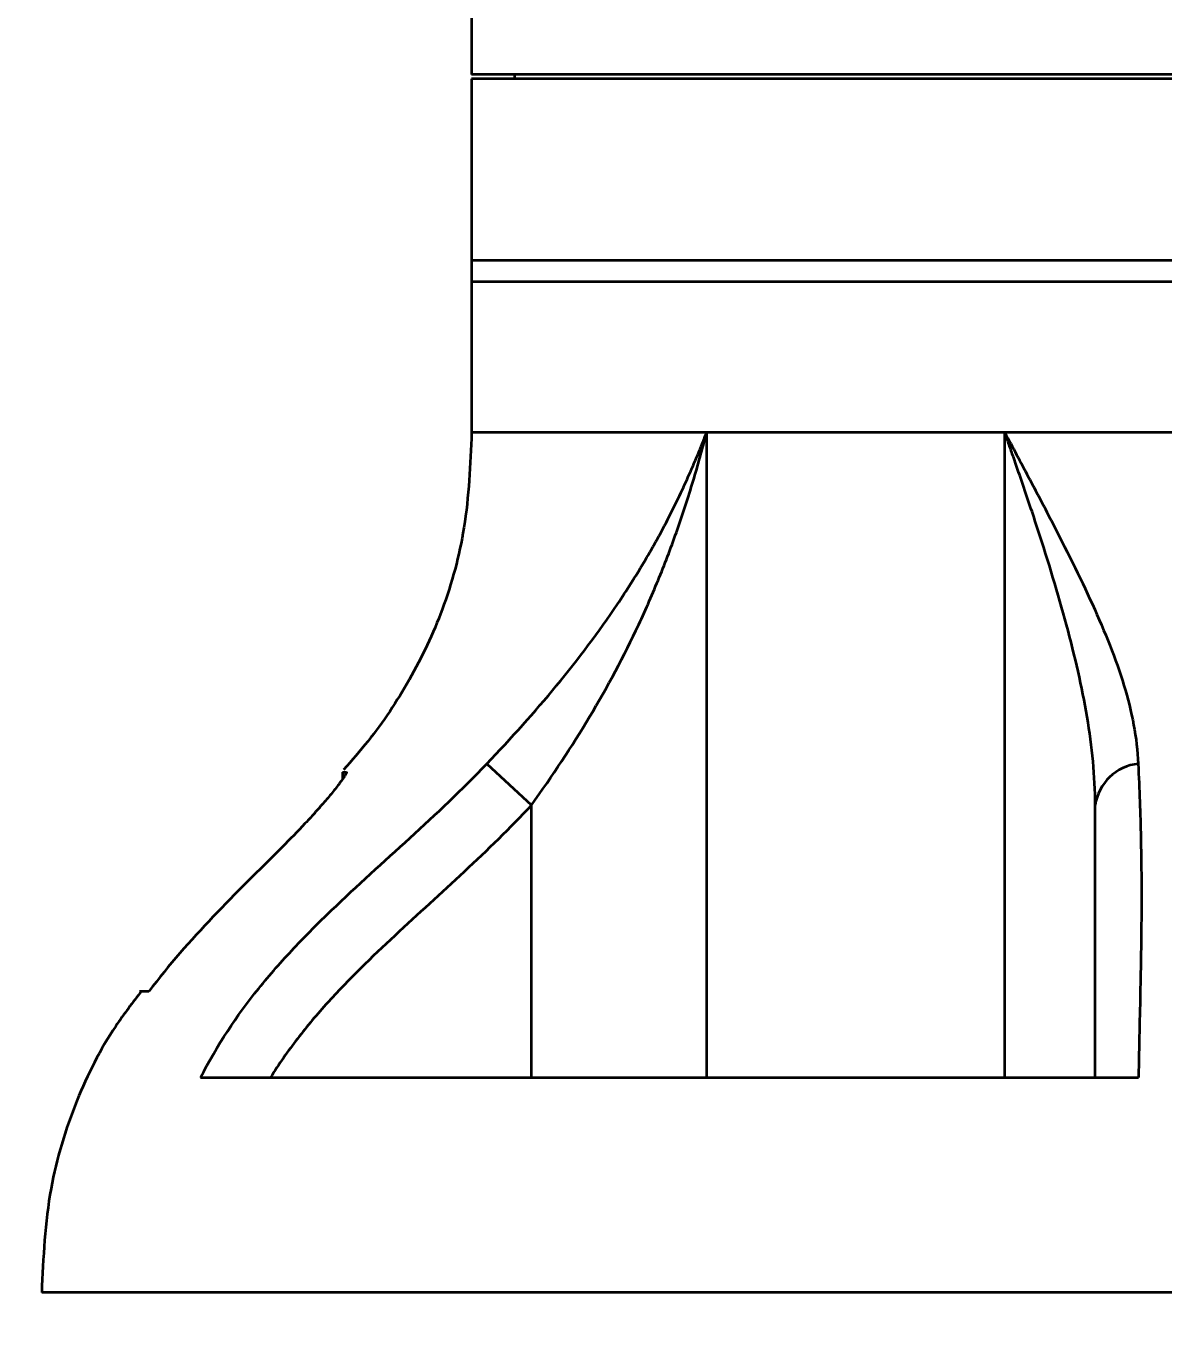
# Model space of a CAD drawing. Header units: millimetres. Extents: x 116 to 166, y 85 to 196.
# Drawn here: x 146.68 to 151.97, y 91.34 to 97.41 of the extents above; entities that cross this region are included whole.
import ezdxf

# ---------------------------------------------------------------- set-up
doc = ezdxf.new("R2010")
doc.units = ezdxf.units.MM
doc.layers.add('SLD-0', color=179, linetype='Continuous')
doc.layers.add('标注层', color=7, linetype='Continuous')
doc.styles.add('SLDTEXTSTYLE1', font='GOTHIC.TTF', dxfattribs={"width": 0.79431})
doc.styles.add('SLDTEXTSTYLE2', font='GOTHIC.TTF', dxfattribs={"width": 0.913})
doc.dimstyles.new('SLDDIMSTYLE0', dxfattribs={"dimtxt": 2.5, "dimasz": 3.5, "dimexe": 0, "dimexo": 0.0625, "dimgap": 0.625, "dimtad": 2, "dimlfac": 10, "dimrnd": 1e-09, "dimzin": 12, "dimdsep": 46, "dimtxsty": 'SLDTEXTSTYLE1', "dimblk1": 'NONE', "dimblk2": 'NONE', "dimsah": 1, "dimcen": 0.09, "dimadec": 0, "dimazin": 3, "dimtfac": 1, "dimtofl": 0, "dimtmove": 0, "dimatfit": 3, "dimldrblk": 'NONE', "dimfxl": 0, "dimfrac": 2, "dimtolj": 1, "dimtzin": 12, "dimarcsym": 0})

# ---------------------------------------------------------------- blocks, each defined once
blk = doc.blocks.new('_D_6')
at = {"layer": '标注层'}
for p, q in [((140.2384, 108.0369), (140.2384, 85.2751)), ((154.6534, 93.8219), (154.6534, 85.2751)), ((154.6534, 85.7751), (140.2384, 85.7751))]:
    blk.add_line(p, q, dxfattribs=at)
for points in [[(140.2384, 85.7751), (142.2384, 85.5251), (142.2384, 86.0251)], [(154.6534, 85.7751), (152.6534, 86.0251), (152.6534, 85.5251)]]:
    blk.add_solid(points, dxfattribs=at)
at = {"layer": '标注层', "insert": (143.1386, 88.9978), "char_height": 2.5, "attachment_point": 1, "style": 'SLDTEXTSTYLE2'}
blk.add_mtext('144.15', dxfattribs=at)
blk = doc.blocks.new('_NONE')
blk = doc.blocks.new('_D_7')
at = {"layer": '标注层'}
for p, q in [((144.1084, 103.5369), (127.9527, 103.5369)), ((128.4527, 103.5369), (128.4527, 91.5219)), ((146.2534, 91.5219), (127.9527, 91.5219))]:
    blk.add_line(p, q, dxfattribs=at)
for points in [[(128.4527, 103.5369), (128.2027, 101.5369), (128.7027, 101.5369)], [(128.4527, 91.5219), (128.7027, 93.5219), (128.2027, 93.5219)]]:
    blk.add_solid(points, dxfattribs=at)
at = {"layer": '标注层', "insert": (125.23, 93.2221), "char_height": 2.5, "attachment_point": 1, "rotation": 90, "style": 'SLDTEXTSTYLE2'}
blk.add_mtext('120.15', dxfattribs=at)

msp = doc.modelspace()

# ---------------------------------------------------------------- linework, layer by layer
at = {"layer": 'SLD-0', "color": 179, "linetype": 'Continuous', "lineweight": 35}
for p, q in [((148.7534, 97.6369), (148.7534, 97.1869)), ((160.5534, 97.1869), (148.7534, 97.1869)), ((148.7534, 97.1669), (148.7534, 96.3219)), ((160.5534, 97.1669), (148.7534, 97.1669)), ((148.9534, 97.1869), (148.9534, 97.1669)), ((148.7534, 96.3219), (148.7534, 96.2219)), ((160.5534, 96.3219), (148.7534, 96.3219)), ((148.7534, 96.2219), (148.7534, 95.5219)), ((160.5534, 96.2219), (148.7534, 96.2219)), ((154.6534, 95.5219), (148.7534, 95.5219)), ((149.846, 95.5219), (148.7534, 95.5219)), ((149.846, 95.5219), (149.846, 92.5219)), ((151.2331, 95.5219), (149.846, 95.5219)), ((158.0737, 95.5219), (151.2331, 95.5219)), ((151.2331, 92.5219), (151.2331, 95.5219)), ((148.1534, 93.9423), (148.1534, 93.9107)), ((148.1534, 93.9423), (148.171, 93.9423)), ((148.8238, 93.9812), (149.0312, 93.7886)), ((149.0312, 92.5219), (149.0312, 93.7886)), ((147.2521, 92.9219), (147.2089, 92.9219)), ((147.4927, 92.5219), (151.8548, 92.5219)), ((154.6534, 91.5219), (146.7534, 91.5219))]:
    msp.add_line(p, q, dxfattribs=at)
msp.add_arc((151.8787, 93.7548), 0.2278, 96.25757, 171.46267, dxfattribs=at)
for points, knots in [([(148.7534, 95.5219), (148.7471, 95.3732), (148.7352, 95.0936), (148.6303, 94.7047), (148.4731, 94.3725), (148.3101, 94.1269), (148.196, 93.9968), (148.1579, 93.9534)], [0, 0, 0, 0, 0.259195, 0.48764, 0.697834, 0.899218, 1, 1, 1, 1]), ([(148.8238, 93.9812), (148.9381, 94.1014), (149.0469, 94.2218), (149.2505, 94.4681), (149.3456, 94.5945), (149.4745, 94.7868), (149.5153, 94.8514), (149.5928, 94.9821), (149.6295, 95.0482), (149.6985, 95.1815), (149.7309, 95.2486), (149.7763, 95.3504), (149.791, 95.3844), (149.8122, 95.4358), (149.8191, 95.453), (149.8327, 95.4874), (149.8395, 95.5047), (149.846, 95.5219)], [0, 0, 0, 0, 0.25, 0.25, 0.5, 0.5, 0.625, 0.625, 0.75, 0.75, 0.875, 0.875, 0.9375, 0.9375, 0.96875, 0.96875, 1, 1, 1, 1]), ([(149.0312, 93.7886), (149.1275, 93.9235), (149.2186, 94.0598), (149.3859, 94.3395), (149.4624, 94.4832), (149.5643, 94.7011), (149.5962, 94.7743), (149.6562, 94.9217), (149.6843, 94.996), (149.7367, 95.1451), (149.761, 95.22), (149.7948, 95.3328), (149.8056, 95.3705), (149.8264, 95.4461), (149.8365, 95.4842), (149.846, 95.5219)], [0, 0, 0, 0, 0.25, 0.25, 0.5, 0.5, 0.625, 0.625, 0.75, 0.75, 0.875, 0.875, 0.9375, 0.9375, 1, 1, 1, 1]), ([(151.2331, 95.5219), (151.2701, 95.4526), (151.3067, 95.3839), (151.3786, 95.2481), (151.4138, 95.181), (151.5168, 94.9817), (151.582, 94.8517), (151.6696, 94.6589), (151.697, 94.5949), (151.7464, 94.469), (151.7684, 94.4069), (151.8245, 94.2224), (151.8485, 94.1019), (151.8539, 93.9812)], [0, 0, 0, 0, 0.125, 0.125, 0.25, 0.25, 0.5, 0.5, 0.625, 0.625, 0.75, 0.75, 1, 1, 1, 1]), ([(151.6534, 93.7886), (151.6534, 93.9236), (151.6395, 94.0599), (151.6043, 94.2692), (151.5901, 94.3397), (151.5579, 94.4825), (151.5397, 94.5549), (151.4809, 94.7733), (151.4359, 94.9208), (151.3631, 95.1448), (151.338, 95.2197), (151.2993, 95.3327), (151.2863, 95.3704), (151.2665, 95.4271), (151.2599, 95.4461), (151.2466, 95.484), (151.2398, 95.503), (151.2331, 95.5219)], [0, 0, 0, 0, 0.25, 0.25, 0.375, 0.375, 0.5, 0.5, 0.75, 0.75, 0.875, 0.875, 0.9375, 0.9375, 0.96875, 0.96875, 1, 1, 1, 1]), ([(147.4927, 92.5219), (147.5675, 92.6705), (147.6593, 92.8076), (147.8152, 93.0008), (147.8702, 93.0632), (147.9836, 93.1839), (148.0421, 93.2423), (148.2209, 93.4144), (148.3444, 93.5248), (148.5888, 93.7482), (148.7097, 93.8611), (148.8238, 93.9812)], [0, 0, 0, 0, 0.25, 0.25, 0.375, 0.375, 0.5, 0.5, 0.75, 0.75, 1, 1, 1, 1]), ([(148.171, 93.9423), (148.1729, 93.9423), (148.1714, 93.9382), (148.1624, 93.9231), (148.1552, 93.9125), (148.1367, 93.8872), (148.1258, 93.8729), (148.1013, 93.8423), (148.0876, 93.8257), (148.0588, 93.792), (148.0437, 93.7747), (148.0119, 93.7393), (147.9952, 93.7211), (147.944, 93.6664), (147.9085, 93.63), (147.8718, 93.5934)], [0, 0, 0, 0, 0.125, 0.125, 0.25, 0.25, 0.375, 0.375, 0.5, 0.5, 0.625, 0.625, 0.75, 0.75, 1, 1, 1, 1]), ([(151.8539, 93.9812), (151.8592, 93.8612), (151.8633, 93.7483), (151.8683, 93.525), (151.8692, 93.4147), (151.8684, 93.2426), (151.8678, 93.1841), (151.8661, 93.0635), (151.8649, 93.0011), (151.861, 92.8077), (151.8576, 92.6706), (151.8548, 92.5219)], [0, 0, 0, 0, 0.25, 0.25, 0.5, 0.5, 0.625, 0.625, 0.75, 0.75, 1, 1, 1, 1]), ([(149.0312, 93.7886), (148.9313, 93.6812), (148.8262, 93.5792), (148.6119, 93.3793), (148.5028, 93.2814), (148.2885, 93.0817), (148.1832, 92.9798), (148.0354, 92.8168), (147.9878, 92.7606), (147.8983, 92.6445), (147.8563, 92.5845), (147.8176, 92.5219)], [0, 0, 0, 0, 0.25, 0.25, 0.5, 0.5, 0.75, 0.75, 0.875, 0.875, 1, 1, 1, 1]), ([(151.6534, 92.5219), (151.6534, 92.5845), (151.6534, 92.6445), (151.6534, 92.7606), (151.6534, 92.8168), (151.6534, 92.9798), (151.6534, 93.0817), (151.6534, 93.2814), (151.6534, 93.3793), (151.6534, 93.5792), (151.6534, 93.6812), (151.6534, 93.7886)], [0, 0, 0, 0, 0.125, 0.125, 0.25, 0.25, 0.5, 0.5, 0.75, 0.75, 1, 1, 1, 1]), ([(147.2181, 92.9238), (147.1768, 92.8705), (147.0556, 92.7138), (146.9027, 92.4076), (146.7747, 91.9891), (146.7608, 91.6844), (146.7534, 91.5219)], [0, 0, 0, 0, 0.134289, 0.394472, 0.676916, 1, 1, 1, 1])]:
    msp.add_open_spline(points, degree=3, knots=knots, dxfattribs=at)
msp.add_open_spline([(147.8718, 93.5934), (147.6561, 93.3781), (147.4359, 93.1669), (147.2521, 92.9219)], degree=3, dxfattribs=at)

# ---------------------------------------------------------------- dimensions: what is measured, and where the dimension line sits
at = {"layer": '标注层'}
dim = msp.add_linear_dim(base=(154.6534, 85.7751), p1=(140.2384, 108.5369), p2=(154.6534, 94.3219), dimstyle='SLDDIMSTYLE0', dxfattribs=at)
dim.commit()
dim.dimension.update_dxf_attribs({"geometry": '_D_6', "text_midpoint": (147.4459, 85.7751), "dimtype": 160})
dim = msp.add_linear_dim(base=(128.4527, 103.5369), p1=(146.7534, 91.5219), p2=(144.6084, 103.5369), angle=90, dimstyle='SLDDIMSTYLE0', dxfattribs=at)
dim.commit()
dim.dimension.update_dxf_attribs({"geometry": '_D_7', "text_midpoint": (128.4527, 97.5294), "dimtype": 160})

doc.saveas('drawing.dxf')
